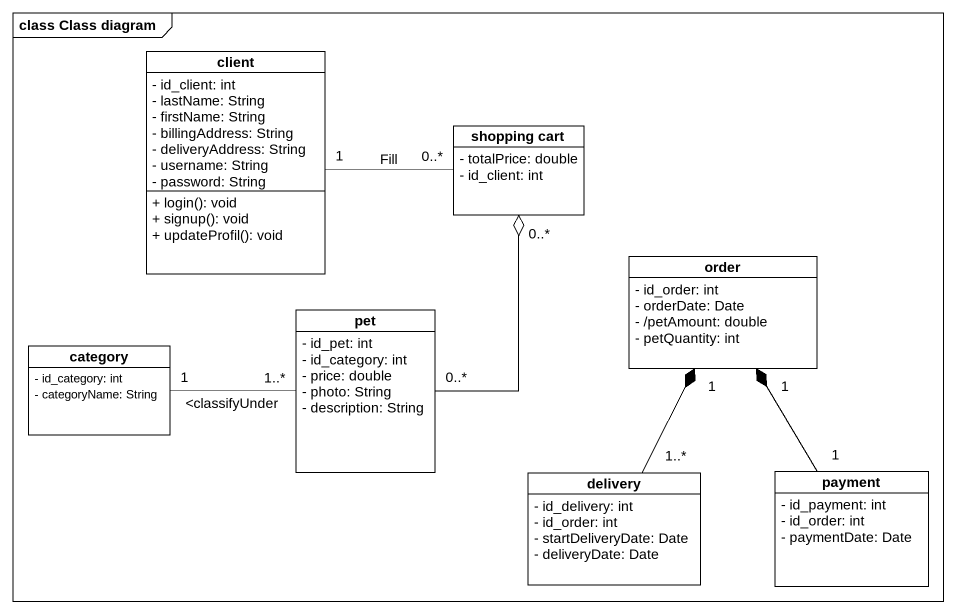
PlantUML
@startuml
mainframe class Class diagram
hide circle
hide empty members
skinparam classAttributeIconSize 0
class client {
  - id_client: int
  - lastName: String
  - firstName: String
  - billingAddress: String
  - deliveryAddress: String
  - username: String
  - password: String
  + login(): void
  + signup(): void
  + updateProfil(): void
}
class "shopping cart" as shopping_cart {
  - totalPrice: double
  - id_client: int
}
class pet {
  - id_pet: int
  - id_category: int
  - price: double
  - photo: String
  - description: String
}
class order {
  - id_order: int
  - orderDate: Date
  - /petAmount: double
  - petQuantity: int
}
class category {
  - id_category: int
  - categoryName: String
}
class delivery {
  - id_delivery: int
  - id_order: int
  - startDeliveryDate: Date
  - deliveryDate: Date
}
class payment {
  - id_payment: int
  - id_order: int
  - paymentDate: Date
}
client "1" -right- "0..*" shopping_cart : Fill
pet "0..*" -up-o "0..*" shopping_cart
pet "1..*" -left- "1" category : <classifyUnder
delivery "1..*" -up-* "1" order
payment "1" -up-* "1" order
@enduml
